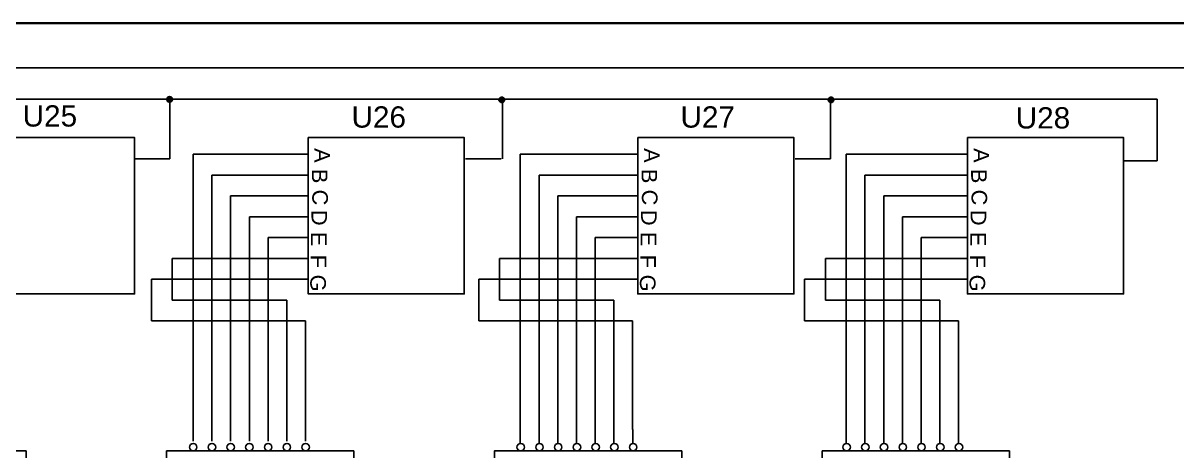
# Model space of a CAD drawing. Header units: millimetres. Extents: x 5948 to 13023, y 3837 to 8428.
# Drawn here: x 6211.2 to 6396.6, y 4182.2 to 4250.9 of the extents above; entities that cross this region are included whole.
import ezdxf

# ---------------------------------------------------------------- set-up
doc = ezdxf.new("R2010")
doc.units = ezdxf.units.MM
doc.styles.get("Standard").update_dxf_attribs({"font": 'arial.ttf'})

# ---------------------------------------------------------------- blocks, each defined once
blk = doc.blocks.new('*U1')
blk.add_lwpolyline([(15.048, 9.405), (-15.048, 9.405), (-15.048, -9.405), (15.048, -9.405)], close=True)
blk = doc.blocks.new('*U2')
at = {"color": 0, "linetype": 'ByBlock', "lineweight": -2, "transparency": 16777216}
for p in [(210.672, 0), (263.34, 0), (316.008, 0), (368.676, 0)]:
    blk.add_blockref('*U1', p, dxfattribs=at)
blk = doc.blocks.new('*U13')
blk.add_line((0, -1.1286), (0, 1.1286))
blk = doc.blocks.new('*U14')
at = {"color": 0, "linetype": 'ByBlock', "lineweight": -2, "transparency": 16777216}
for p in [(0, 0), (3.0096, 0), (6.0192, 0), (9.0288, 0), (12.0384, 0), (15.048, 0), (18.0576, 0)]:
    blk.add_blockref('*U13', p, dxfattribs=at)
blk = doc.blocks.new('*U15')
blk.add_line((0, -1.1286), (0, 1.1286))
blk = doc.blocks.new('*U16')
at = {"color": 0, "linetype": 'ByBlock', "lineweight": -2, "transparency": 16777216}
for p in [(0, 0), (3.0096, 0), (6.0192, 0), (9.0288, 0), (12.0384, 0), (15.048, 0), (18.0576, 0)]:
    blk.add_blockref('*U15', p, dxfattribs=at)
blk = doc.blocks.new('*U17')
blk.add_line((0, -1.1286), (0, 1.1286))
blk = doc.blocks.new('*U18')
at = {"color": 0, "linetype": 'ByBlock', "lineweight": -2, "transparency": 16777216}
for p in [(0, 0), (3.0096, 0), (6.0192, 0), (9.0288, 0), (12.0384, 0), (15.048, 0), (18.0576, 0)]:
    blk.add_blockref('*U17', p, dxfattribs=at)
blk = doc.blocks.new('*U67')
blk.add_circle((0, 0), 0.602)
blk = doc.blocks.new('*U68')
at = {"color": 0, "linetype": 'ByBlock', "lineweight": -2, "transparency": 16777216}
for p in [(0, 0), (3.0096, 0), (6.0192, 0), (9.0288, 0), (12.0384, 0), (15.048, 0), (18.0576, 0)]:
    blk.add_blockref('*U67', p, dxfattribs=at)
blk = doc.blocks.new('*U69')
blk.add_circle((0, 0), 0.602)
blk = doc.blocks.new('*U70')
at = {"color": 0, "linetype": 'ByBlock', "lineweight": -2, "transparency": 16777216}
for p in [(0, 0), (3.0096, 0), (6.0192, 0), (9.0288, 0), (12.0384, 0), (15.048, 0), (18.0576, 0)]:
    blk.add_blockref('*U69', p, dxfattribs=at)
blk = doc.blocks.new('*U71')
blk.add_circle((0, 0), 0.602)
blk = doc.blocks.new('*U72')
at = {"color": 0, "linetype": 'ByBlock', "lineweight": -2, "transparency": 16777216}
for p in [(0, 0), (3.0096, 0), (6.0192, 0), (9.0288, 0), (12.0384, 0), (15.048, 0), (18.0576, 0)]:
    blk.add_blockref('*U71', p, dxfattribs=at)
blk = doc.blocks.new('*U147')
blk.add_lwpolyline([(-12.54, 12.54), (12.54, 12.54), (12.54, -12.54), (-12.54, -12.54)], close=True)
blk = doc.blocks.new('*U148')
at = {"color": 0, "linetype": 'ByBlock', "lineweight": -2, "transparency": 16777216}
for p in [(211.82, 0), (264.78, 0), (317.74, 0), (370.69, 0)]:
    blk.add_blockref('*U147', p, dxfattribs=at)
blk = doc.blocks.new('*U159')
blk.add_line((-1.254, 0), (1.254, 0))
blk = doc.blocks.new('*U160')
at = {"color": 0, "linetype": 'ByBlock', "lineweight": -2, "transparency": 16777216}
for p in [(0, 20.064), (0, 16.72), (0, 13.376), (0, 10.032), (0, 6.688), (0, 3.344), (0, 0)]:
    blk.add_blockref('*U159', p, dxfattribs=at)
blk = doc.blocks.new('*U161')
blk.add_line((-1.254, 0), (1.254, 0))
blk = doc.blocks.new('*U162')
at = {"color": 0, "linetype": 'ByBlock', "lineweight": -2, "transparency": 16777216}
for p in [(0, 20.064), (0, 16.72), (0, 13.376), (0, 10.032), (0, 6.688), (0, 3.344), (0, 0)]:
    blk.add_blockref('*U161', p, dxfattribs=at)
blk = doc.blocks.new('*U163')
blk.add_line((-1.254, 0), (1.254, 0))
blk = doc.blocks.new('*U164')
at = {"color": 0, "linetype": 'ByBlock', "lineweight": -2, "transparency": 16777216}
for p in [(0, 20.064), (0, 16.72), (0, 13.376), (0, 10.032), (0, 6.688), (0, 3.344), (0, 0)]:
    blk.add_blockref('*U163', p, dxfattribs=at)
blk = doc.blocks.new('*U202')
at = {"lineweight": 35, "char_height": 2.5, "attachment_point": 1, "rotation": 270}
for s, width, insert in [('A', 2.3536, (1.62, 11.33)), ('B', 2.5, (1.23, 8)), ('C', 2.3536, (1.29, 4.67)), ('D ', 2.3536, (1.16, 1.41)), ('E', 2.3536, (1.1, -2.12)), ('F', 2.3536, (1.03, -5.78)), ('G', 2.3536, (0.97, -8.98))]:
    blk.add_mtext_dynamic_manual_height_columns(s, width=width, gutter_width=5.48, heights=[0], dxfattribs=dict(at, insert=insert))
blk = doc.blocks.new('*U203')
at = {"color": 0, "linetype": 'ByBlock', "lineweight": -2, "transparency": 16777216}
for p in [(264.78, 0), (317.736, 0), (370.692, 0)]:
    blk.add_blockref('*U202', p, dxfattribs=at)

msp = doc.modelspace()

# ---------------------------------------------------------------- hatches: boundary and pattern name
at = {"lineweight": 35}
h = msp.add_hatch(color=256, dxfattribs=at)
h.dxf.hatch_style = 1
h.paths.add_polyline_path([(6235.14, 4238.66, 1), (6234.34, 4238.66, 1)])
h = msp.add_hatch()
h.set_pattern_fill('ANGLE', color=256)
h.set_pattern_definition([(0, (387.86, 66.912), (0, 6.985), [5.08, -1.905]), (90, (387.86, 66.912), (-6.985, 4e-16), [5.08, -1.905])])
h.paths.add_polyline_path([(6235.18, 4238.49, 1), (6234.38, 4238.49, 1)])
h = msp.add_hatch(color=256, dxfattribs=at)
h.dxf.hatch_style = 1
h.paths.add_polyline_path([(6288.51, 4238.59, 1), (6287.71, 4238.59, 1)])
h = msp.add_hatch()
h.set_pattern_fill('ANGLE', color=256)
h.set_pattern_definition([(0, (441.314, 66.9106), (0, 6.985), [5.08, -1.905]), (90, (441.314, 66.9106), (-6.985, 4e-16), [5.08, -1.905])])
h.paths.add_polyline_path([(6288.63, 4238.49, 1), (6287.83, 4238.49, 1)])
h = msp.add_hatch()
h.set_pattern_fill('ANGLE', color=256)
h.set_pattern_definition([(0, (494.0175, 67.0065), (0, 6.985), [5.08, -1.905]), (90, (494.0175, 67.0065), (-6.985, 4e-16), [5.08, -1.905])])
h.paths.add_polyline_path([(6341.33, 4238.59, 1), (6340.53, 4238.59, 1)])
h = msp.add_hatch(color=256, dxfattribs=at)
h.dxf.hatch_style = 1
h.paths.add_polyline_path([(6341.4, 4238.59, 1), (6340.6, 4238.59, 1)])

# ---------------------------------------------------------------- linework, layer by layer
msp.add_line((5948.27, 4250.91), (6512.27, 4250.91), dxfattribs=at)
for p, q in [((6477.41, 4243.72), (5956.74, 4243.72)), ((6023.02, 4238.69), (6393.39, 4238.69)), ((6234.78, 4229.13), (6234.78, 4238.69)), ((6288.23, 4229.13), (6288.23, 4238.69)), ((6340.9, 4229.13), (6340.9, 4238.69)), ((6393.39, 4238.69), (6393.39, 4228.82)), ((6229.05, 4229.13), (6234.77, 4229.13)), ((6254.46, 4229.85), (6238.52, 4229.85)), ((6238.52, 4186.08), (6238.52, 4229.85)), ((6282.29, 4229.13), (6288.01, 4229.13)), ((6307.45, 4229.85), (6291.08, 4229.85)), ((6291.08, 4185.69), (6291.08, 4229.85)), ((6335.22, 4229.13), (6340.93, 4229.13)), ((6360.41, 4229.85), (6343.44, 4229.85)), ((6343.44, 4185.69), (6343.44, 4229.85)), ((6393.39, 4228.82), (6388, 4228.82)), ((6254.46, 4226.51), (6241.53, 4226.51)), ((6241.53, 4186.08), (6241.53, 4226.51)), ((6307.45, 4226.51), (6294.09, 4226.51)), ((6294.09, 4185.69), (6294.09, 4226.51)), ((6360.41, 4226.51), (6346.45, 4226.51)), ((6346.45, 4185.69), (6346.45, 4226.51)), ((6254.46, 4223.17), (6244.54, 4223.17)), ((6244.54, 4186.08), (6244.54, 4223.17)), ((6307.45, 4223.17), (6297.1, 4223.17)), ((6297.1, 4185.69), (6297.1, 4223.17)), ((6360.41, 4223.17), (6349.46, 4223.17)), ((6349.46, 4185.69), (6349.46, 4223.17)), ((6254.46, 4219.82), (6247.55, 4219.82)), ((6247.55, 4186.08), (6247.55, 4219.82)), ((6307.45, 4219.82), (6300.11, 4219.82)), ((6300.11, 4185.69), (6300.11, 4219.82)), ((6360.41, 4219.82), (6352.47, 4219.82)), ((6352.47, 4216.48), (6352.47, 4219.82)), ((6254.46, 4216.48), (6250.56, 4216.48)), ((6250.56, 4186.08), (6250.56, 4216.48)), ((6307.45, 4216.48), (6303.12, 4216.48)), ((6303.12, 4185.69), (6303.12, 4216.48)), ((6352.47, 4185.69), (6352.47, 4216.48)), ((6360.41, 4216.48), (6355.48, 4216.48)), ((6355.48, 4185.69), (6355.48, 4216.48)), ((6254.46, 4213.13), (6235.17, 4213.13)), ((6235.17, 4206.45), (6235.17, 4213.13)), ((6307.45, 4213.13), (6287.73, 4213.13)), ((6287.73, 4206.45), (6287.73, 4213.13)), ((6360.41, 4213.13), (6340.1, 4213.13)), ((6340.1, 4206.45), (6340.1, 4213.13)), ((6254.46, 4209.79), (6231.83, 4209.79)), ((6231.83, 4203.1), (6231.83, 4209.79)), ((6307.45, 4209.79), (6284.39, 4209.79)), ((6284.39, 4203.1), (6284.39, 4209.79)), ((6360.41, 4209.79), (6336.76, 4209.79)), ((6336.76, 4203.1), (6336.76, 4209.79)), ((6253.57, 4206.45), (6235.17, 4206.45)), ((6253.57, 4186.08), (6253.57, 4206.45)), ((6306.13, 4206.45), (6287.73, 4206.45)), ((6306.13, 4185.69), (6306.13, 4206.45)), ((6358.49, 4206.45), (6340.1, 4206.45)), ((6358.49, 4185.69), (6358.49, 4206.45)), ((6254.46, 4203.1), (6231.83, 4203.1)), ((6254.46, 4203.1), (6256.57, 4203.1)), ((6256.57, 4186.08), (6256.57, 4203.1)), ((6307.45, 4203.1), (6284.39, 4203.1)), ((6307.45, 4203.1), (6309.13, 4203.1)), ((6309.13, 4185.69), (6309.13, 4203.1)), ((6360.41, 4203.1), (6336.76, 4203.1)), ((6360.41, 4203.1), (6361.5, 4203.1)), ((6361.5, 4185.69), (6361.5, 4203.1))]:
    msp.add_line(p, q)
for centre in [(6234.74, 4238.66), (6288.11, 4238.59), (6341, 4238.59)]:
    msp.add_circle(centre, 0.4, dxfattribs=at)

# ---------------------------------------------------------------- block references
for name, p in [('*U148', (6004.76, 4219.98)), ('*U160', (6255.71, 4209.79)), ('*U162', (6308.71, 4209.79)), ('*U164', (6361.66, 4209.79)), ('*U14', (6238.52, 4184.95)), ('*U16', (6291.08, 4184.56)), ('*U18', (6343.44, 4184.56)), ('*U2', (5985.95, 4172.83)), ('*U72', (6238.53, 4182.84)), ('*U68', (6291.15, 4182.84)), ('*U70', (6343.5, 4182.84))]:
    msp.add_blockref(name, p)
msp.add_blockref('*U203', (5994.09, 4219.51), dxfattribs=at)

# ---------------------------------------------------------------- texts
for s, p in [('U25', (6211.13, 4234.3)), ('U26', (6263.96, 4234.13)), ('U27', (6316.81, 4234.13)), ('U28', (6370.67, 4233.99))]:
    msp.add_text(s, height=3.416, dxfattribs=at).set_placement(p)

doc.saveas('drawing.dxf')
